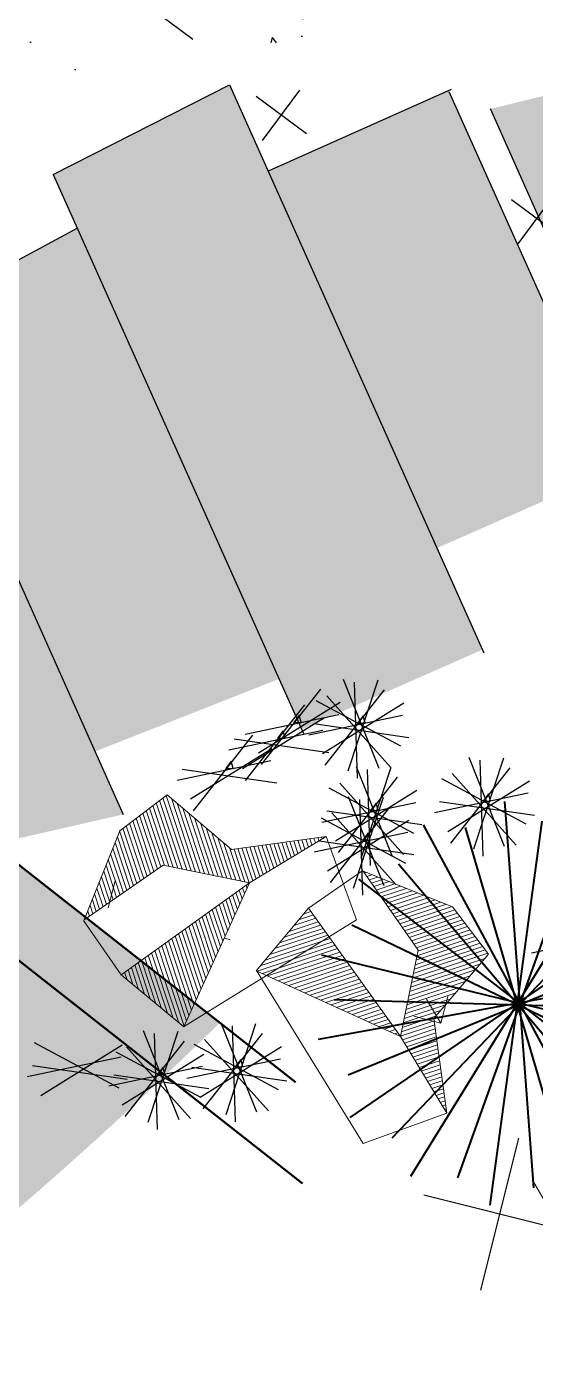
# Model space of a CAD drawing. Header units: millimetres. Extents: x 1933 to 24107, y 1228 to 18074.
# Drawn here: x 10724 to 11239, y 14685 to 16032 of the extents above; entities that cross this region are included whole.
import ezdxf

# ---------------------------------------------------------------- set-up
doc = ezdxf.new("R2010")
doc.units = ezdxf.units.MM
doc.layers.add('marc det', color=74, linetype='Continuous', lineweight=18)
doc.layers.add('plan', color=7, linetype='Continuous', lineweight=0)

# ---------------------------------------------------------------- blocks, each defined once
blk = doc.blocks.new('stoun')
at = {"color": 49, "lineweight": -2}
for p, q in [((98342.5, 26377.7), (98557.9, 26728.3)), ((98569.6, 26407.8), (98557.4, 26728.3)), ((98675.1, 26608.8), (98557.4, 26726.5)), ((98671.2, 26601.4), (98557.9, 26714.7)), ((98667.3, 26593.9), (98558.3, 26702.9)), ((98679, 26616.2), (98569.8, 26725.4)), ((98682.9, 26623.7), (98584.6, 26722)), ((98686.8, 26631.1), (98599.4, 26718.5)), ((98690.7, 26638.5), (98614.1, 26715.1)), ((98694.6, 26646), (98628.9, 26711.7)), ((98698.5, 26653.4), (98643.6, 26708.3)), ((98702.4, 26660.8), (98658.4, 26704.8)), ((98706.3, 26668.3), (98673.2, 26701.4)), ((98663.4, 26586.5), (98558.8, 26691.1)), ((98659.5, 26579.1), (98559.2, 26679.3)), ((98710.2, 26675.7), (98687.9, 26698)), ((98714.1, 26683.1), (98702.7, 26694.5)), ((98718, 26690.6), (98717.5, 26691.1)), ((98718.2, 26690.9), (98835.7, 26626.9)), ((98655.6, 26571.6), (98559.7, 26667.5)), ((98651.7, 26564.2), (98560.1, 26655.7)), ((98647.8, 26556.8), (98560.6, 26644)), ((98643.9, 26549.3), (98561, 26632.2)), ((98640, 26541.9), (98561.5, 26620.4)), ((98835.2, 26618.7), (98832.6, 26621.3)), ((98636.1, 26534.5), (98561.9, 26608.6)), ((98632.2, 26527), (98562.4, 26596.8)), ((98838.5, 26581.4), (98820.6, 26599.3)), ((98837.4, 26593.8), (98824.6, 26606.6)), ((98836.3, 26606.3), (98828.6, 26614)), ((98628.3, 26519.6), (98562.8, 26585)), ((98624.4, 26512.2), (98563.3, 26573.3)), ((98842.9, 26531.7), (98804.6, 26570)), ((98841.8, 26544.1), (98808.6, 26577.3)), ((98840.7, 26556.5), (98812.6, 26584.6)), ((98839.6, 26569), (98816.6, 26592)), ((98620.5, 26504.7), (98563.7, 26561.5)), ((98616.6, 26497.3), (98564.2, 26549.7)), ((98847.3, 26482), (98788.6, 26540.6)), ((98846.2, 26494.4), (98792.6, 26548)), ((98845.1, 26506.8), (98796.6, 26555.3)), ((98844, 26519.2), (98800.6, 26562.6)), ((98612.7, 26489.9), (98564.6, 26537.9)), ((98608.8, 26482.4), (98565.1, 26526.1)), ((98604.9, 26475), (98565.5, 26514.3)), ((98851.7, 26432.2), (98772.6, 26511.3)), ((98850.6, 26444.7), (98776.6, 26518.6)), ((98849.5, 26457.1), (98780.6, 26525.9)), ((98848.4, 26469.5), (98784.6, 26533.3)), ((98601, 26467.6), (98566, 26502.6)), ((98597.1, 26460.1), (98566.4, 26490.8)), ((98840.7, 26409.2), (98760.6, 26489.3)), ((98844.4, 26416.8), (98764.6, 26496.6)), ((98848.2, 26424.4), (98768.6, 26503.9)), ((98593.2, 26452.7), (98566.9, 26479)), ((98589.3, 26445.3), (98567.3, 26467.2)), ((98825.8, 26378.7), (98744.6, 26459.9)), ((98829.6, 26386.3), (98748.6, 26467.3)), ((98833.3, 26394), (98752.6, 26474.6)), ((98837, 26401.6), (98756.6, 26481.9)), ((98585.4, 26437.8), (98567.8, 26455.4)), ((98581.5, 26430.4), (98568.2, 26443.6)), ((98577.6, 26423), (98568.7, 26431.9)), ((98569.6, 26407.8), (98741.6, 26454.3)), ((98757.9, 26333.3), (98659.2, 26432)), ((98772.8, 26329.7), (98668.1, 26434.4)), ((98787.8, 26326.1), (98677.1, 26436.8)), ((98799.8, 26325.4), (98686, 26439.2)), ((98803.5, 26333), (98694.9, 26441.7)), ((98807.2, 26340.7), (98703.8, 26444.1)), ((98811, 26348.3), (98712.7, 26446.5)), ((98814.7, 26355.9), (98721.7, 26448.9)), ((98818.4, 26363.5), (98730.6, 26451.3)), ((98822.1, 26371.1), (98739.5, 26453.7)), ((98473.4, 26254.3), (98569.6, 26407.8)), ((98573.7, 26415.5), (98569.1, 26420.1)), ((98569.8, 26408.1), (98569.6, 26408.3)), ((98621.7, 26356.2), (98570, 26407.9)), ((98628.4, 26360.8), (98578.9, 26410.3)), ((98638.2, 26362.3), (98587.8, 26412.7)), ((98653.2, 26358.7), (98596.8, 26415.1)), ((98668.1, 26355.1), (98605.7, 26417.5)), ((98683.1, 26351.5), (98614.6, 26420)), ((98698, 26347.8), (98623.5, 26422.4)), ((98713, 26344.2), (98632.4, 26424.8)), ((98728, 26340.6), (98641.4, 26427.2)), ((98742.9, 26337), (98650.3, 26429.6)), ((98473.4, 26254.3), (98342.5, 26377.7)), ((98594.8, 26337.7), (98552.3, 26380.2)), ((98601.5, 26342.4), (98556.7, 26387.2)), ((98608.2, 26347), (98561.1, 26394.2)), ((98615, 26351.6), (98565.4, 26401.1)), ((98567.9, 26319.3), (98534.9, 26352.3)), ((98574.6, 26323.9), (98539.2, 26359.3)), ((98581.4, 26328.5), (98543.6, 26366.3)), ((98588.1, 26333.1), (98548, 26373.2)), ((98541.1, 26300.8), (98517.4, 26324.5)), ((98547.8, 26305.4), (98521.8, 26331.4)), ((98554.5, 26310), (98526.1, 26338.4)), ((98561.2, 26314.7), (98530.5, 26345.4)), ((98514.2, 26282.3), (98499.9, 26296.6)), ((98520.9, 26287), (98504.3, 26303.6)), ((98527.6, 26291.6), (98508.7, 26310.5)), ((98534.3, 26296.2), (98513, 26317.5)), ((98487.3, 26263.9), (98482.5, 26268.7)), ((98494, 26268.5), (98486.8, 26275.7)), ((98500.8, 26273.1), (98491.2, 26282.7)), ((98507.5, 26277.7), (98495.6, 26289.6)), ((98473.9, 26254.6), (98473.7, 26254.8)), ((98480.6, 26259.3), (98478.1, 26261.8))]:
    blk.add_line(p, q, dxfattribs=at)
for points in [[(98557.4, 26728.3), (98718.2, 26690.9), (98569.6, 26407.8), (98557.4, 26728.3)], [(98473.4, 26254.3), (98632.6, 26363.7), (98798.8, 26323.4), (98851.7, 26431.7), (98834.7, 26625.1), (98741.6, 26454.3), (98569.6, 26407.8), (98473.4, 26254.3)]]:
    blk.add_lwpolyline(points, dxfattribs=at)

msp = doc.modelspace()

# ---------------------------------------------------------------- hatches: boundary and pattern name
at = {"lineweight": 25}
h = msp.add_hatch(dxfattribs=at)
h.set_pattern_fill('AR-CONC', color=6, angle=53.5021, style=0)
h.set_pattern_definition([(103.5021, (-32963.09, -65160.87), (121.1753, 136.9739), [19.05, -209.55]), (48.5021, (-32963.1, -65160.87), (-174.54856, 85.30825), [15.24, -167.64]), (153.9531, (-32953, -65149.45), (-53.37216, 222.28218), [16.19, -178.09]), (99.6863, (-33003.93, -65130.65), (195.03293, 192.90817), [28.575, -314.325]), (150.1377, (-32987.68, -65114.58), (-57.6937, 338.0113), [24.285, -267.135]), (44.6861, (-33003.93, -65130.65), (-57.6931, 338.0113), [22.86, -251.46]), (74.5021, (-32978.61, -65117.79), (172.38858, 61.05312), [19.05, -209.55]), (19.5021, (-32978.61, -65117.79), (-111.30535, 159.2351), [15.24, -167.64]), (124.9535, (-32964.25, -65112.7), (61.08266, 220.28813), [16.19, -178.09]), (91.0021, (-32963.09, -65160.87), (-66.134912, 52.775633), [0, -165.608, 0, -170.18, 0, -168.275]), (61.0021, (-32963.09, -65160.87), (-40.78914, 113.30164), [0, -97.028, 0, -161.798, 0, -64.135]), (21.0021, (-32996.78, -65206.4), (85.253593, 105.59097), [0, -63.5, 0, -198.12, 0, -262.89]), (11.0021, (-33011.89, -65226.82), (67.66643, 134.2014), [0, -82.55, 0, -131.572, 0, -186.69])])
edge = h.paths.add_edge_path()
edge.add_arc((10974.7, 16223), 207.5, 53.5021, 413.5021)
h = msp.add_hatch(dxfattribs=at)
h.set_pattern_fill('AR-CONC', color=151, angle=53.5021, style=0)
h.set_pattern_definition([(103.5021, (-33323.08, -65272.3), (121.1753, 136.9739), [19.05, -209.55]), (48.5021, (-33323.08, -65272.3), (-174.54856, 85.30825), [15.24, -167.64]), (153.9531, (-33312.98, -65260.88), (-53.37216, 222.28218), [16.19, -178.09]), (99.6863, (-33363.92, -65242.08), (195.03293, 192.90817), [28.575, -314.325]), (150.1377, (-33347.67, -65226), (-57.6937, 338.0113), [24.285, -267.135]), (44.6861, (-33363.92, -65242.08), (-57.6931, 338.0113), [22.86, -251.46]), (74.5021, (-33338.6, -65229.22), (172.38858, 61.05312), [19.05, -209.55]), (19.5021, (-33338.6, -65229.22), (-111.30535, 159.2351), [15.24, -167.64]), (124.9535, (-33324.24, -65224.13), (61.08266, 220.28813), [16.19, -178.09]), (91.0021, (-33323.08, -65272.3), (-66.134912, 52.775633), [0, -165.608, 0, -170.18, 0, -168.275]), (61.0021, (-33323.08, -65272.3), (-40.78914, 113.30164), [0, -97.028, 0, -161.798, 0, -64.135]), (21.0021, (-33356.77, -65317.83), (85.253593, 105.59097), [0, -63.5, 0, -198.12, 0, -262.89]), (11.0021, (-33371.88, -65338.25), (67.66643, 134.2014), [0, -82.55, 0, -131.572, 0, -186.69])])
edge = h.paths.add_edge_path()
edge.add_arc((10614.7, 16111.5), 207.5, 53.5021, 413.5021)
at = {"true_color": 0xe07000}
h = msp.add_hatch(color=32, dxfattribs=at)
h.set_gradient(color1=(224, 115, 31), one_color=1, tint=1, name='INVHEMISPHERICAL')
h.paths.add_polyline_path([(10920, 15023.6), (9935.3, 15796.6, -0.016832), (9894, 15725.3), (9922, 15750.2), (10069, 15687.8), (10116.5, 15616.9), (10105.1, 15572.6), (10049.3, 15513.8), (9864.5, 15585.9), (9842.5, 15649.2, -0.036779), (9725.7, 15512.4), (10519.7, 14676.3, 0.03134)])
h.paths.add_polyline_path([(9725.7, 15512.4, -0.048746), (9542.6, 15360.2), (10150.4, 14424.2, 0.026433), (10519.7, 14676.3)])
h.paths.add_polyline_path([(9542.6, 15360.2, -0.057136), (9295.4, 15231), (9777.7, 14222.5, 0.025052), (10150.4, 14424.2)])
h.paths.add_polyline_path([(9295.4, 15231, -0.018651), (9209.1, 15201.4), (9170.5, 15104.8), (9090.4, 15072.7), (9400.3, 14064, 0.024195), (9777.7, 14222.5)])
h.paths.add_polyline_path([(9090.4, 15072.7), (9066, 15062.9), (9023.1, 15160.8, -0.034172), (8856.4, 15149.3), (9027.1, 13947.3, 0.023113), (9400.3, 14064)])
h.paths.add_polyline_path([(8856.4, 15149.3, -0.041732), (8653.1, 15166.1), (8583.3, 13855.8, 0.026787), (9027.1, 13947.3)])
h.paths.add_polyline_path([(8653.1, 15166.1, -0.041798), (8455.1, 15216.6), (8160.3, 13813.6, 0.025128), (8583.3, 13855.8)])
h.paths.add_polyline_path([(8455.1, 15216.6, -0.041483), (8269.7, 15298.6), (7674.2, 13817.7, 0.028744), (8160.3, 13813.6)])
h.paths.add_polyline_path([(8269.7, 15298.6, -0.040834), (8102.8, 15408.1), (7048.4, 13906.2, 0.037389), (7674.2, 13817.7)])
h.paths.add_polyline_path([(8102.8, 15408.1, -0.041293), (7954.4, 15545), (7271.4, 14843.7), (7271.4, 14374.5), (6797.4, 14374.5), (6801.9, 13967.9, 0.015018), (7048.4, 13906.2)])
h.paths.add_polyline_path([(7954.4, 15545, -0.041087), (7831.1, 15703.5), (7271.4, 15298.3), (7271.4, 14843.7)])
h.paths.add_polyline_path([(7831.1, 15703.5, -0.040819), (7735.9, 15878.8), (6807.5, 15446.8), (7271.4, 15446.8), (7271.4, 15298.3)])
h.paths.add_polyline_path([(7735.9, 15878.8, -0.040616), (7670.7, 16066.3), (6781.2, 15859.1), (6785.8, 15436.7), (6801.9, 15444.2), (6801.9, 15446.8), (6807.5, 15446.8)])
h.paths.add_polyline_path([(7670.7, 16066.3, -0.040123), (7636.8, 16259.5), (6776.6, 16281.5), (6781.2, 15859.1)])
h = msp.add_hatch(color=30)
h.set_gradient(color1=(250, 136, 5), one_color=1, tint=1, name='INVCURVED')
h.paths.add_polyline_path([(11891.6, 16274.8), (11708.9, 16193.5), (11879.8, 15811.8), (12062.9, 15892.5)])
h.paths.add_polyline_path([(11293.2, 16143.1), (11250.5, 16085.4), (11284.7, 15970.9), (11278.4, 15969.3), (11454.8, 15517.6), (11562.3, 15542.3)])
h.paths.add_polyline_path([(11278.4, 15969.3), (11194, 15948.7), (11317.9, 15670.4), (11380.1, 15708.9)], flags=17)
h = msp.add_hatch(color=30)
h.set_gradient(color1=(250, 136, 5), one_color=1, tint=1, name='INVCURVED')
h.paths.add_polyline_path([(11151.6, 15967.1), (10968.9, 15885.7), (11139.8, 15504.1), (11322.8, 15584.7)])
h.paths.add_polyline_path([(10553.1, 15835.4), (10510.4, 15777.7), (10544.6, 15663.1), (10538.4, 15661.6), (10714.7, 15209.9), (10822.2, 15234.5)])
h.paths.add_polyline_path([(10538.4, 15661.6), (10453.9, 15641), (10577.8, 15362.7), (10640, 15401.2)], flags=17)
h = msp.add_hatch(color=30)
h.paths.add_polyline_path([(10929.8, 15973), (10751.3, 15882.2), (11002.8, 15320.6), (11185.8, 15401.2)])
h.paths.add_polyline_path([(10775.5, 15828.1), (10599, 15732.9), (10793.7, 15298.2), (10979.9, 15371.6)])

# ---------------------------------------------------------------- linework, layer by layer
at = {"color": 74}
for p, q in [((10892.6, 16019), (10841.6, 16056.7)), ((10963.3, 15916.7), (11001.1, 15967.8)), ((11007.8, 15923.4), (10956.7, 15961.1)), ((11266.3, 15818.8), (11215.3, 15856.6)), ((11221.9, 15812.2), (11259.7, 15863.2))]:
    msp.add_line(p, q, dxfattribs=at)
at = {"color": 32, "true_color": 0xe07000}
for p, q in [((10751.3, 15882.2), (10929.8, 15973)), ((10929.8, 15973), (11187.3, 15398)), ((11154.1, 15968.2), (10968.9, 15885.7)), ((11151.9, 15966.4), (11369.8, 15479.8)), ((11322.4, 15660.2), (11194, 15948.7)), ((10751.3, 15882.2), (11004.7, 15316.3)), ((10553.1, 15835.4), (10822.2, 15234.5)), ((10594.4, 15730.5), (10775.5, 15828.1))]:
    msp.add_line(p, q, dxfattribs=at)
at = {"color": 25}
msp.add_line((9935.3, 15796.6), (10996.7, 14963.5), dxfattribs=at)
at = {"lineweight": 50}
for p, q in [((9935.3, 15796.6), (10996.7, 14963.5)), ((9942.3, 15694.2), (11003.7, 14861))]:
    msp.add_line(p, q, dxfattribs=at)
at = {"color": 85}
for p, q in [((11044.9, 15371.5), (11080.9, 15281.3)), ((10962.3, 15285), (11022.3, 15361.3)), ((11026.8, 15284.3), (11086.8, 15360.6)), ((11080, 15370.4), (11049.7, 15278.2)), ((11059.5, 15271.3), (11056.4, 15368.3)), ((10945.9, 15269), (11006, 15345.3)), ((11041.7, 15347.7), (10959.2, 15296.6)), ((11017.3, 15349.7), (11102.8, 15303.8)), ((11106.3, 15347), (11023.8, 15295.9)), ((11092.9, 15282.3), (11028.2, 15354.7)), ((11025.4, 15331.8), (10942.9, 15280.6)), ((10945.6, 15315.9), (11040.6, 15335.8)), ((11010.1, 15315.2), (11105.1, 15335.1)), ((10929.3, 15300), (11024.3, 15319.9)), ((11111.3, 15312.2), (11015.3, 15326.1)), ((10893.4, 15238.3), (10953.4, 15314.6)), ((11030.5, 15297), (10934.4, 15310.8)), ((10972.8, 15301), (10890.3, 15249.9)), ((11172, 15292.6), (11208, 15202.5)), ((11207.1, 15291.5), (11176.8, 15199.3)), ((10876.7, 15269.2), (10971.7, 15289.1)), ((10977.9, 15266.2), (10881.8, 15280.1)), ((11058.1, 15283.1), (11094.1, 15193)), ((11093.2, 15282), (11062.9, 15189.8)), ((11072.7, 15182.9), (11069.6, 15279.9)), ((11153.9, 15205.4), (11213.9, 15281.7)), ((11186.6, 15192.4), (11183.5, 15289.4)), ((11040, 15195.9), (11100, 15272.2)), ((11106.1, 15193.9), (11041.4, 15266.3)), ((11144.4, 15270.8), (11229.9, 15224.9)), ((11233.4, 15268.1), (11150.9, 15217)), ((11220, 15203.4), (11155.3, 15275.8)), ((11030.5, 15261.3), (11116, 15215.4)), ((11119.5, 15258.6), (11037, 15207.5)), ((11050.1, 15252.8), (11086.2, 15162.7)), ((11085.3, 15251.8), (11055, 15159.5)), ((11064.8, 15152.6), (11061.7, 15249.6)), ((11137.2, 15236.3), (11232.3, 15256.2)), ((11023.3, 15226.8), (11118.4, 15246.7)), ((11124.6, 15223.9), (11028.5, 15237.7)), ((11032.1, 15165.6), (11092.1, 15241.9)), ((11098.1, 15163.6), (11033.4, 15236)), ((11238.5, 15233.3), (11142.4, 15247.2)), ((11022.5, 15231), (11108.1, 15185.1)), ((11111.5, 15228.4), (11029, 15177.2)), ((11015.4, 15196.6), (11110.4, 15216.4)), ((11116.6, 15193.6), (11020.5, 15207.4)), ((11235.4, 15094.5), (11330.4, 15114.4)), ((10921.2, 15023.6), (10957.3, 14933.5)), ((10956.3, 15022.6), (10926, 14930.3)), ((10935.8, 14923.4), (10932.8, 15020.4)), ((10842.3, 15015.9), (10878.4, 14925.8)), ((10877.5, 15014.9), (10847.2, 14922.7)), ((10856.9, 14915.7), (10853.9, 15012.8)), ((10903.2, 14936.4), (10963.2, 15012.7)), ((10732.2, 15003.6), (10817.8, 14957.7)), ((10821.2, 15000.9), (10738.8, 14949.8)), ((10814.7, 14994.1), (10900.3, 14948.3)), ((10824.3, 14928.7), (10884.3, 15005)), ((10890.3, 14926.8), (10825.6, 14999.1)), ((10893.6, 15001.8), (10979.2, 14956)), ((10982.6, 14999.2), (10900.1, 14948)), ((10969.2, 14934.5), (10904.5, 15006.8)), ((10725.1, 14969.1), (10820.1, 14989)), ((10826.3, 14966.1), (10730.2, 14980)), ((10903.7, 14991.5), (10821.2, 14940.3)), ((10886.5, 14967.4), (10981.5, 14987.2)), ((10807.6, 14959.7), (10902.6, 14979.6)), ((10908.8, 14956.7), (10812.7, 14970.5)), ((10987.7, 14964.4), (10891.6, 14978.2))]:
    msp.add_line(p, q, dxfattribs=at)
at = {"color": 92}
for p, q in [((11184.2, 14752.8), (11222.7, 14906.8)), ((11280.5, 14810.5), (11126.5, 14849))]:
    msp.add_line(p, q, dxfattribs=at)
at = {"color": 85}
for points in [[(11002.4, 15327.8), (11000.5, 15335.1), (10994.8, 15327.6)], [(11067, 15327.1), (11065, 15334.4), (11059.4, 15326.9)], [(10986.1, 15311.8), (10984.1, 15319.1), (10978.5, 15311.7)], [(10933.5, 15281.1), (10931.6, 15288.4), (10926, 15280.9)], [(11194.1, 15248.2), (11192.1, 15255.5), (11186.5, 15248)], [(11080.2, 15238.7), (11078.2, 15246), (11072.6, 15238.5)], [(11072.2, 15208.4), (11070.3, 15215.7), (11064.7, 15208.3)], [(10943.3, 14979.2), (10941.3, 14986.5), (10935.7, 14979.1)], [(10864.4, 14971.5), (10862.5, 14978.8), (10856.9, 14971.4)]]:
    msp.add_lwpolyline(points, close=True, dxfattribs=at)
at = {"layer": 'marc det', "color": 102, "lineweight": 40}
for p, q in [((11208.1, 15247.5), (11237.5, 14856.5)), ((11126, 15224), (11311.8, 14878.8)), ((11292.7, 15235.6), (11160.5, 14866.5)), ((11193.7, 14839.1), (11246.2, 15227.6)), ((11278.9, 14845), (11168.9, 15221.3)), ((11113.4, 14868.4), (11319.4, 15201.9)), ((11365.1, 15190.3), (11094.2, 14906.8)), ((11354.3, 14885.1), (11100.8, 15184.1)), ((11060.5, 15169.1), (11370.7, 14929.3)), ((11052, 14927.7), (11375.9, 15148.6)), ((11412.9, 15119.4), (11050.1, 14970.7)), ((11407, 14952.4), (11053.7, 15122.4)), ((11023, 15092.3), (11403.9, 14999.4)), ((11020, 15007), (11405.7, 15077)), ((11427.7, 15035.3), (11035.8, 15046.9))]:
    msp.add_line(p, q, dxfattribs=at)
at = {"layer": 'plan', "color": 86}
for p, q in [((10807.1, 15140), (10814.2, 15167.2)), ((10930.5, 15107.7), (10925, 15109.1)), ((11143.6, 15023.1), (11129.4, 15047.4)), ((11143.6, 15023.1), (11150.8, 15050.3)), ((11143.6, 15023.1), (11116.4, 15030.2)), ((11250.7, 14840), (11236.5, 14864.2))]:
    msp.add_line(p, q, dxfattribs=at)

# ---------------------------------------------------------------- block references
at = {"layer": 'marc det', "color": 6}
for p, xscale, yscale, zscale, rotation in [((60910.2, 4805.7), 0.4999999999947744, 0.4999999999947744, 0.4999999999947744, 153.2874251576029), ((743.2, -34950.4), 0.5000000000454856, 0.5000000000454856, 0.5000000000454856, 63.28742516344403)]:
    msp.add_blockref('stoun', p, dxfattribs=dict(at, xscale=xscale, yscale=yscale, zscale=zscale, rotation=rotation))

doc.saveas('drawing.dxf')
